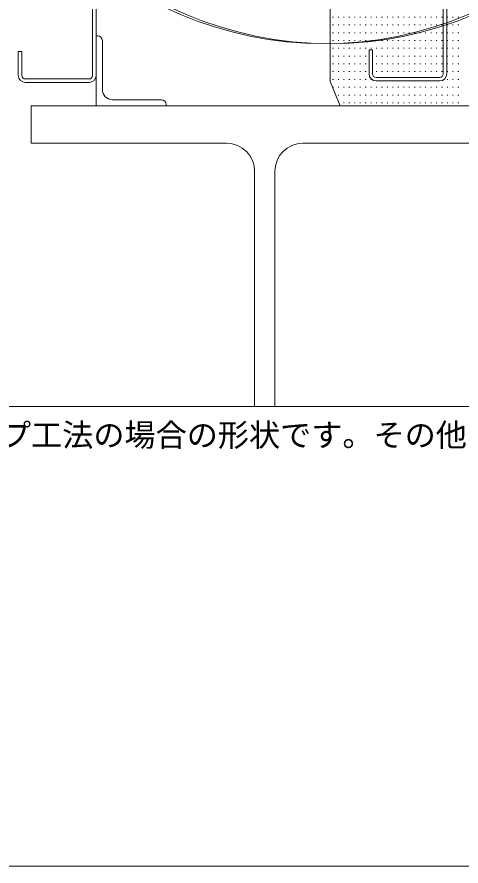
# Model space of a CAD drawing. Units: millimetres, scale not verified. Extents: x -1380 to 1380, y -955 to 955.
# Drawn here: x -589 to -304, y -955 to -410 of the extents above; entities that cross this region are included whole.
import ezdxf
from ezdxf.enums import TextEntityAlignment as Align

# ---------------------------------------------------------------- set-up
doc = ezdxf.new("R2010")
doc.units = ezdxf.units.MM
doc.header["$LTSCALE"] = 3
for name, color, linetype, lineweight in [('0-0_0', 7, 'Continuous', 18), ('0-2_MOJI', 7, 'Continuous', 18), ('0-3_HATCH', 9, 'Continuous', 18), ('0-4_KANAMONO', 5, 'Continuous', 18), ('0-6_TEKKOTU', 7, 'Continuous', 18), ('0-B_WAKU', 7, 'Continuous', 18), ('1-3_L-1a', 3, 'Continuous', 18)]:
    doc.layers.add(name, color=color, linetype=linetype, lineweight=lineweight)
doc.styles.add('ＭＳ ゴシック', font='')
doc.styles.get('ＭＳ ゴシック').set_extended_font_data('MS Gothic')

msp = doc.modelspace()

# ---------------------------------------------------------------- linework, layer by layer
at = {"layer": '0-0_0'}
msp.add_lwpolyline([(-900.048, -659.973), (899.952, -659.973), (899.952, 540.027), (-900.048, 540.027)], close=True, dxfattribs=at)
at = {"layer": '0-3_HATCH'}
for p, q in [((-386.453, -409.973), (-385.953, -409.973)), ((-382.953, -409.973), (-382.453, -409.973)), ((-379.453, -409.973), (-378.953, -409.973)), ((-375.953, -409.973), (-375.453, -409.973)), ((-372.453, -409.973), (-371.953, -409.973)), ((-368.953, -409.973), (-368.453, -409.973)), ((-365.453, -409.973), (-364.953, -409.973)), ((-361.953, -409.973), (-361.453, -409.973)), ((-358.453, -409.973), (-357.953, -409.973)), ((-354.953, -409.973), (-354.453, -409.973)), ((-351.453, -409.973), (-350.953, -409.973)), ((-347.953, -409.973), (-347.453, -409.973)), ((-344.453, -409.973), (-343.953, -409.973)), ((-340.953, -409.973), (-340.453, -409.973)), ((-337.453, -409.973), (-336.953, -409.973)), ((-333.953, -409.973), (-333.453, -409.973)), ((-330.453, -409.973), (-329.953, -409.973)), ((-326.953, -409.973), (-326.453, -409.973)), ((-323.453, -409.973), (-322.953, -409.973)), ((-319.953, -409.973), (-319.453, -409.973)), ((-316.453, -409.973), (-315.953, -409.973)), ((-312.953, -409.973), (-312.453, -409.973)), ((-309.453, -409.973), (-308.953, -409.973)), ((-305.953, -409.973), (-305.453, -409.973)), ((-386.453, -414.973), (-385.953, -414.973)), ((-382.953, -414.973), (-382.453, -414.973)), ((-379.453, -414.973), (-378.953, -414.973)), ((-375.953, -414.973), (-375.453, -414.973)), ((-372.453, -414.973), (-371.953, -414.973)), ((-368.953, -414.973), (-368.453, -414.973)), ((-365.453, -414.973), (-364.953, -414.973)), ((-361.953, -414.973), (-361.453, -414.973)), ((-358.453, -414.973), (-357.953, -414.973)), ((-354.953, -414.973), (-354.453, -414.973)), ((-351.453, -414.973), (-350.953, -414.973)), ((-347.953, -414.973), (-347.453, -414.973)), ((-344.453, -414.973), (-343.953, -414.973)), ((-340.953, -414.973), (-340.453, -414.973)), ((-337.453, -414.973), (-336.953, -414.973)), ((-333.953, -414.973), (-333.453, -414.973)), ((-330.453, -414.973), (-329.953, -414.973)), ((-326.953, -414.973), (-326.453, -414.973)), ((-323.453, -414.973), (-322.953, -414.973)), ((-319.953, -414.973), (-319.453, -414.973)), ((-316.453, -414.973), (-315.953, -414.973)), ((-312.953, -414.973), (-312.453, -414.973)), ((-309.453, -414.973), (-308.953, -414.973)), ((-305.953, -414.973), (-305.453, -414.973)), ((-386.453, -419.973), (-385.953, -419.973)), ((-386.453, -424.973), (-385.953, -424.973)), ((-382.953, -419.973), (-382.453, -419.973)), ((-382.953, -424.973), (-382.453, -424.973)), ((-379.453, -419.973), (-378.953, -419.973)), ((-379.453, -424.973), (-378.953, -424.973)), ((-375.953, -419.973), (-375.453, -419.973)), ((-375.953, -424.973), (-375.453, -424.973)), ((-372.453, -419.973), (-371.953, -419.973)), ((-372.453, -424.973), (-371.953, -424.973)), ((-368.953, -419.973), (-368.453, -419.973)), ((-368.953, -424.973), (-368.453, -424.973)), ((-365.453, -419.973), (-364.953, -419.973)), ((-365.453, -424.973), (-364.953, -424.973)), ((-361.953, -419.973), (-361.453, -419.973)), ((-361.953, -424.973), (-361.453, -424.973)), ((-358.453, -419.973), (-357.953, -419.973)), ((-358.453, -424.973), (-357.953, -424.973)), ((-354.953, -419.973), (-354.453, -419.973)), ((-354.953, -424.973), (-354.453, -424.973)), ((-351.453, -419.973), (-350.953, -419.973)), ((-351.453, -424.973), (-350.953, -424.973)), ((-347.953, -419.973), (-347.453, -419.973)), ((-347.953, -424.973), (-347.453, -424.973)), ((-344.453, -419.973), (-343.953, -419.973)), ((-344.453, -424.973), (-343.953, -424.973)), ((-340.953, -419.973), (-340.453, -419.973)), ((-340.953, -424.973), (-340.453, -424.973)), ((-337.453, -419.973), (-336.953, -419.973)), ((-337.453, -424.973), (-336.953, -424.973)), ((-333.953, -419.973), (-333.453, -419.973)), ((-333.953, -424.973), (-333.453, -424.973)), ((-330.453, -419.973), (-329.953, -419.973)), ((-330.453, -424.973), (-329.953, -424.973)), ((-326.953, -419.973), (-326.453, -419.973)), ((-326.953, -424.973), (-326.453, -424.973)), ((-323.453, -419.973), (-322.953, -419.973)), ((-323.453, -424.973), (-322.953, -424.973)), ((-319.953, -419.973), (-319.453, -419.973)), ((-319.953, -424.973), (-319.453, -424.973)), ((-316.453, -419.973), (-315.953, -419.973)), ((-316.453, -424.973), (-315.953, -424.973)), ((-312.953, -419.973), (-312.453, -419.973)), ((-312.953, -424.973), (-312.453, -424.973)), ((-309.453, -419.973), (-308.953, -419.973)), ((-309.453, -424.973), (-308.953, -424.973)), ((-305.953, -419.973), (-305.453, -419.973)), ((-305.953, -424.973), (-305.453, -424.973)), ((-386.453, -429.973), (-385.953, -429.973)), ((-382.953, -429.973), (-382.453, -429.973)), ((-379.453, -429.973), (-378.953, -429.973)), ((-375.953, -429.973), (-375.453, -429.973)), ((-372.453, -429.973), (-371.953, -429.973)), ((-368.953, -429.973), (-368.453, -429.973)), ((-365.453, -429.973), (-364.953, -429.973)), ((-361.953, -429.973), (-361.453, -429.973)), ((-358.453, -429.973), (-357.953, -429.973)), ((-354.953, -429.973), (-354.453, -429.973)), ((-351.453, -429.973), (-350.953, -429.973)), ((-347.953, -429.973), (-347.453, -429.973)), ((-344.453, -429.973), (-343.953, -429.973)), ((-340.953, -429.973), (-340.453, -429.973)), ((-337.453, -429.973), (-336.953, -429.973)), ((-333.953, -429.973), (-333.453, -429.973)), ((-330.453, -429.973), (-329.953, -429.973)), ((-326.953, -429.973), (-326.453, -429.973)), ((-323.453, -429.973), (-322.953, -429.973)), ((-319.953, -429.973), (-319.453, -429.973)), ((-316.453, -429.973), (-315.953, -429.973)), ((-312.953, -429.973), (-312.453, -429.973)), ((-309.453, -429.973), (-308.953, -429.973)), ((-305.953, -429.973), (-305.453, -429.973)), ((-386.453, -434.973), (-385.953, -434.973)), ((-382.953, -434.973), (-382.453, -434.973)), ((-379.453, -434.973), (-378.953, -434.973)), ((-375.953, -434.973), (-375.453, -434.973)), ((-372.453, -434.973), (-371.953, -434.973)), ((-368.953, -434.973), (-368.453, -434.973)), ((-365.453, -434.973), (-364.953, -434.973)), ((-358.453, -434.973), (-357.953, -434.973)), ((-354.953, -434.973), (-354.453, -434.973)), ((-351.453, -434.973), (-350.953, -434.973)), ((-347.953, -434.973), (-347.453, -434.973)), ((-344.453, -434.973), (-343.953, -434.973)), ((-340.953, -434.973), (-340.453, -434.973)), ((-337.453, -434.973), (-336.953, -434.973)), ((-333.953, -434.973), (-333.453, -434.973)), ((-330.453, -434.973), (-329.953, -434.973)), ((-326.953, -434.973), (-326.453, -434.973)), ((-323.453, -434.973), (-322.953, -434.973)), ((-319.953, -434.973), (-319.453, -434.973)), ((-316.453, -434.973), (-315.953, -434.973)), ((-312.953, -434.973), (-312.453, -434.973)), ((-309.453, -434.973), (-308.953, -434.973)), ((-305.953, -434.973), (-305.453, -434.973)), ((-386.453, -439.973), (-385.953, -439.973)), ((-382.953, -439.973), (-382.453, -439.973)), ((-379.453, -439.973), (-378.953, -439.973)), ((-375.953, -439.973), (-375.453, -439.973)), ((-372.453, -439.973), (-371.953, -439.973)), ((-368.953, -439.973), (-368.453, -439.973)), ((-365.453, -439.973), (-364.953, -439.973)), ((-358.453, -439.973), (-357.953, -439.973)), ((-354.953, -439.973), (-354.453, -439.973)), ((-351.453, -439.973), (-350.953, -439.973)), ((-347.953, -439.973), (-347.453, -439.973)), ((-344.453, -439.973), (-343.953, -439.973)), ((-340.953, -439.973), (-340.453, -439.973)), ((-337.453, -439.973), (-336.953, -439.973)), ((-333.953, -439.973), (-333.453, -439.973)), ((-330.453, -439.973), (-329.953, -439.973)), ((-326.953, -439.973), (-326.453, -439.973)), ((-323.453, -439.973), (-322.953, -439.973)), ((-319.953, -439.973), (-319.453, -439.973)), ((-316.453, -439.973), (-315.953, -439.973)), ((-312.953, -439.973), (-312.453, -439.973)), ((-309.453, -439.973), (-308.953, -439.973)), ((-305.953, -439.973), (-305.453, -439.973)), ((-386.453, -444.973), (-385.953, -444.973)), ((-382.953, -444.973), (-382.453, -444.973)), ((-379.453, -444.973), (-378.953, -444.973)), ((-375.953, -444.973), (-375.453, -444.973)), ((-372.453, -444.973), (-371.953, -444.973)), ((-368.953, -444.973), (-368.453, -444.973)), ((-365.453, -444.973), (-364.953, -444.973)), ((-358.453, -444.973), (-357.953, -444.973)), ((-354.953, -444.973), (-354.453, -444.973)), ((-351.453, -444.973), (-350.953, -444.973)), ((-347.953, -444.973), (-347.453, -444.973)), ((-344.453, -444.973), (-343.953, -444.973)), ((-340.953, -444.973), (-340.453, -444.973)), ((-337.453, -444.973), (-336.953, -444.973)), ((-333.953, -444.973), (-333.453, -444.973)), ((-330.453, -444.973), (-329.953, -444.973)), ((-326.953, -444.973), (-326.453, -444.973)), ((-323.453, -444.973), (-322.953, -444.973)), ((-319.953, -444.973), (-319.453, -444.973)), ((-316.453, -444.973), (-315.953, -444.973)), ((-312.953, -444.973), (-312.453, -444.973)), ((-309.453, -444.973), (-308.953, -444.973)), ((-305.953, -444.973), (-305.453, -444.973)), ((-386.453, -449.973), (-385.953, -449.973)), ((-382.953, -449.973), (-382.453, -449.973)), ((-379.453, -449.973), (-378.953, -449.973)), ((-375.953, -449.973), (-375.453, -449.973)), ((-372.453, -449.973), (-371.953, -449.973)), ((-368.953, -449.973), (-368.453, -449.973)), ((-365.453, -449.973), (-364.953, -449.973)), ((-361.953, -449.973), (-361.453, -449.973)), ((-312.953, -449.973), (-312.453, -449.973)), ((-309.453, -449.973), (-308.953, -449.973)), ((-305.953, -449.973), (-305.453, -449.973)), ((-386.453, -454.973), (-385.953, -454.973)), ((-382.953, -454.973), (-382.453, -454.973)), ((-379.453, -454.973), (-378.953, -454.973)), ((-375.953, -454.973), (-375.453, -454.973)), ((-372.453, -454.973), (-371.953, -454.973)), ((-368.953, -454.973), (-368.453, -454.973)), ((-365.453, -454.973), (-364.953, -454.973)), ((-361.953, -454.973), (-361.453, -454.973)), ((-358.453, -454.973), (-357.953, -454.973)), ((-354.953, -454.973), (-354.453, -454.973)), ((-351.453, -454.973), (-350.953, -454.973)), ((-347.953, -454.973), (-347.453, -454.973)), ((-344.453, -454.973), (-343.953, -454.973)), ((-340.953, -454.973), (-340.453, -454.973)), ((-337.453, -454.973), (-336.953, -454.973)), ((-333.953, -454.973), (-333.453, -454.973)), ((-330.453, -454.973), (-329.953, -454.973)), ((-326.953, -454.973), (-326.453, -454.973)), ((-323.453, -454.973), (-322.953, -454.973)), ((-319.953, -454.973), (-319.453, -454.973)), ((-316.453, -454.973), (-315.953, -454.973)), ((-312.953, -454.973), (-312.453, -454.973)), ((-309.453, -454.973), (-308.953, -454.973)), ((-305.953, -454.973), (-305.453, -454.973)), ((-382.953, -459.973), (-382.453, -459.973)), ((-379.453, -459.973), (-378.953, -459.973)), ((-375.953, -459.973), (-375.453, -459.973)), ((-372.453, -459.973), (-371.953, -459.973)), ((-368.953, -459.973), (-368.453, -459.973)), ((-365.453, -459.973), (-364.953, -459.973)), ((-361.953, -459.973), (-361.453, -459.973)), ((-358.453, -459.973), (-357.953, -459.973)), ((-354.953, -459.973), (-354.453, -459.973)), ((-351.453, -459.973), (-350.953, -459.973)), ((-347.953, -459.973), (-347.453, -459.973)), ((-344.453, -459.973), (-343.953, -459.973)), ((-340.953, -459.973), (-340.453, -459.973)), ((-337.453, -459.973), (-336.953, -459.973)), ((-333.953, -459.973), (-333.453, -459.973)), ((-330.453, -459.973), (-329.953, -459.973)), ((-326.953, -459.973), (-326.453, -459.973)), ((-323.453, -459.973), (-322.953, -459.973)), ((-319.953, -459.973), (-319.453, -459.973)), ((-316.453, -459.973), (-315.953, -459.973)), ((-312.953, -459.973), (-312.453, -459.973)), ((-309.453, -459.973), (-308.953, -459.973)), ((-305.953, -459.973), (-305.453, -459.973)), ((-379.453, -464.973), (-378.953, -464.973)), ((-375.953, -464.973), (-375.453, -464.973)), ((-372.453, -464.973), (-371.953, -464.973)), ((-368.953, -464.973), (-368.453, -464.973)), ((-365.453, -464.973), (-364.953, -464.973)), ((-361.953, -464.973), (-361.453, -464.973)), ((-358.453, -464.973), (-357.953, -464.973)), ((-354.953, -464.973), (-354.453, -464.973)), ((-351.453, -464.973), (-350.953, -464.973)), ((-347.953, -464.973), (-347.453, -464.973)), ((-344.453, -464.973), (-343.953, -464.973)), ((-340.953, -464.973), (-340.453, -464.973)), ((-337.453, -464.973), (-336.953, -464.973)), ((-333.953, -464.973), (-333.453, -464.973)), ((-330.453, -464.973), (-329.953, -464.973)), ((-326.953, -464.973), (-326.453, -464.973)), ((-323.453, -464.973), (-322.953, -464.973)), ((-319.953, -464.973), (-319.453, -464.973)), ((-316.453, -464.973), (-315.953, -464.973)), ((-312.953, -464.973), (-312.453, -464.973)), ((-309.453, -464.973), (-308.953, -464.973)), ((-305.953, -464.973), (-305.453, -464.973))]:
    msp.add_line(p, q, dxfattribs=at)
msp.add_lwpolyline([(-388.051, -375.607), (-388.051, -430.873), (-388.051, -451.246), (-381.537, -466.973)], dxfattribs=at)
at = {"layer": '0-4_KANAMONO'}
for p, q in [((-540.6, -447.373), (-540.6, -356.573)), ((-538.3, -356.573), (-538.3, -447.373)), ((-315.351, -355.573), (-315.351, -446.373)), ((-313.051, -446.373), (-313.051, -355.573)), ((-538.3, -421.973), (-538.3, -466.973)), ((-534.332, -424.973), (-534.332, -456.473)), ((-583.7, -449.673), (-542.9, -449.673)), ((-542.9, -451.973), (-583.7, -451.973)), ((-317.651, -448.673), (-358.451, -448.673)), ((-358.451, -450.973), (-317.651, -450.973)), ((-527.832, -462.973), (-496.332, -462.973))]:
    msp.add_line(p, q, dxfattribs=at)
for points in [[(-493.332, -465.973), (-493.332, -466.973), (-538.332, -466.973), (-538.332, -421.973), (-537.332, -421.973)], [(-588.3, -447.373), (-588.3, -431.973), (-586, -431.973), (-586, -447.373)], [(-360.751, -446.373), (-360.751, -430.973), (-363.051, -430.973), (-363.051, -446.373)]]:
    msp.add_lwpolyline(points, dxfattribs=at)
for centre, radius, start, end in [((-537.332, -424.973), 3, 0, 90), ((-358.451, -446.373), 4.6, 180, 270), ((-358.451, -446.373), 2.3, 180, 270), ((-317.651, -446.373), 2.3, 270, 360), ((-317.651, -446.373), 4.6, 270, 0), ((-583.7, -447.373), 4.6, 180, 270), ((-583.7, -447.373), 2.3, 180, 270), ((-542.9, -447.373), 2.3, 270, 0), ((-542.9, -447.373), 4.6, 270, 0), ((-527.832, -456.473), 6.5, 180, 270), ((-496.332, -465.973), 3, 0, 90)]:
    msp.add_arc(centre, radius, start, end, dxfattribs=at)
at = {"layer": '0-6_TEKKOTU'}
for p, q in [((-436.551, -659.973), (-436.551, -508.973)), ((-423.551, -508.973), (-423.551, -659.973))]:
    msp.add_line(p, q, dxfattribs=at)
msp.add_lwpolyline([(-454.551, -490.973), (-580.051, -490.973), (-580.051, -466.973), (-280.051, -466.973), (-280.051, -490.973), (-405.551, -490.973)], dxfattribs=at)
for centre, start, end in [((-454.551, -508.973), 0, 90), ((-405.551, -508.973), 90, 180)]:
    msp.add_arc(centre, 18, start, end, dxfattribs=at)
at = {"layer": '0-B_WAKU'}
msp.add_lwpolyline([(-1380.048, -954.973), (1379.952, -954.973), (1379.952, 955.027), (-1380.048, 955.027)], close=True, dxfattribs=at)
at = {"layer": '1-3_L-1a'}
for centre in [(-391.708, -189.553), (-388.065, -189.553)]:
    msp.add_circle(centre, 237.422, dxfattribs=at)

# ---------------------------------------------------------------- texts
at = {"layer": '0-2_MOJI', "style": 'ＭＳ ゴシック'}
msp.add_text('※こちらの図は熱工法とストライプ工法の場合の形状です。その他の工法については出入隅の形状等一部が異なります。', height=14.66, dxfattribs=at).set_placement((-900.048, -689.973), align=Align.BOTTOM_LEFT)

doc.saveas('drawing.dxf')
